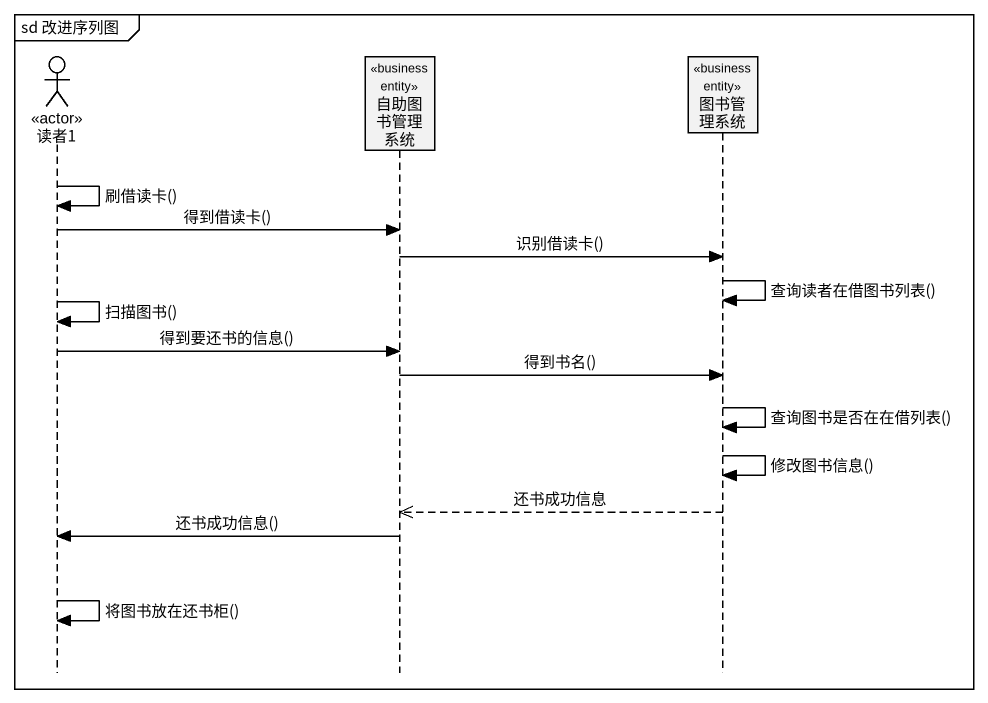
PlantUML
@startuml
mainframe sd 改进序列图
hide footbox
actor 读者1 <<actor>>
participant 自助图书管理系统 <<business entity>>
participant 图书管理系统 <<business entity>>

读者1 -> 读者1 : 刷借读卡()
读者1 -> 自助图书管理系统 : 得到借读卡()
自助图书管理系统 -> 图书管理系统 : 识别借读卡()
图书管理系统 -> 图书管理系统 : 查询读者在借图书列表()
读者1 -> 读者1 : 扫描图书()
读者1 -> 自助图书管理系统 : 得到要还书的信息()
自助图书管理系统 -> 图书管理系统 : 得到书名()
图书管理系统 -> 图书管理系统 : 查询图书是否在在借列表()
图书管理系统 -> 图书管理系统 : 修改图书信息()
图书管理系统 -->> 自助图书管理系统 : 还书成功信息
自助图书管理系统 -> 读者1 : 还书成功信息()
读者1 -> 读者1 : 将图书放在还书柜()
@enduml
